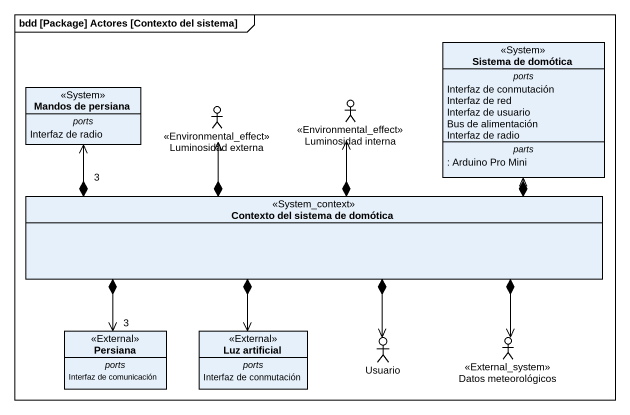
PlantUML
@startuml
mainframe bdd [Package] Actores [Contexto del sistema]
allowmixing
hide circle
hide empty members
class "Sistema de domótica" as Sistema_de_domótica <<System>> {
  -- ports --
  Interfaz de conmutación
  Interfaz de red
  Interfaz de usuario
  Bus de alimentación
  Interfaz de radio
  -- parts --
  : Arduino Pro Mini
}
class "Mandos de persiana" as Mandos_de_persiana <<System>> {
  -- ports --
  Interfaz de radio
}
actor "Luminosidad externa" as Luminosidad_externa <<Environmental_effect>>
actor "Luminosidad interna" as Luminosidad_interna <<Environmental_effect>>
class "Contexto del sistema de domótica" as Contexto_del_sistema_de <<System_context>>
class Persiana <<External>> {
  -- ports --
  Interfaz de comunicación
}
class "Luz artificial" as Luz_artificial <<External>> {
  -- ports --
  Interfaz de conmutación
}
actor Usuario
actor "Datos meteorológicos" as Datos_meteorológicos <<External_system>>
Contexto_del_sistema_de *-up-> Sistema_de_domótica
Contexto_del_sistema_de "3" *-left-> Mandos_de_persiana
Contexto_del_sistema_de *-up-> Luminosidad_externa
Contexto_del_sistema_de *-up-> Luminosidad_interna
Contexto_del_sistema_de *--> "3" Persiana
Contexto_del_sistema_de *--> Luz_artificial
Contexto_del_sistema_de *--> Usuario
Contexto_del_sistema_de *--> Datos_meteorológicos
@enduml
